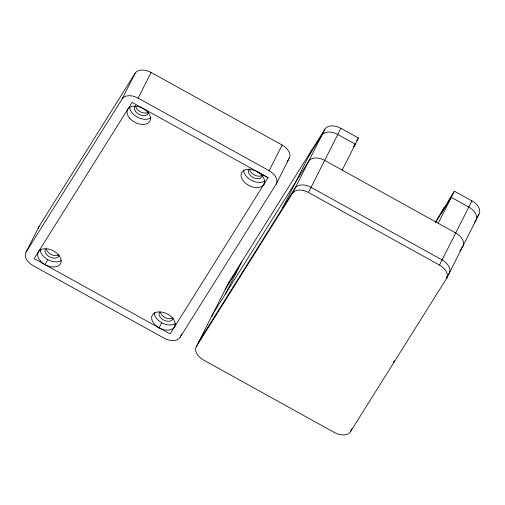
<?xml version="1.0" encoding="UTF-8"?>
<svg xmlns="http://www.w3.org/2000/svg" width="505" height="505" viewBox="0 0 505 505"><rect width="100%" height="100%" fill="white"/><g stroke="black" fill="none" stroke-linecap="round" stroke-linejoin="round"><path stroke-width="0.76" d="M26.09 252.102L39.062 226.429L135.119 73.244A13.124 8.415 26.8 0 1 151.071 72.449L282.112 145.036A13.124 8.415 26.8 0 1 289.1 158.538L276.128 184.205L180.07 337.39A13.124 8.415 26.8 0 1 164.119 338.186L33.078 265.605A13.124 8.415 26.8 0 1 26.09 252.102L122.153 98.917L135.119 73.244M38.431 251.78L39.081 250.499M45.115 264.702L47.71 259.57M122.153 98.917A13.124 8.415 26.8 0 1 138.105 98.121L151.071 72.449M159.125 327.852L161.72 322.72M174.389 327.088A12.562 8.055 26.8 0 0 161.644 312.046A12.562 8.055 26.8 0 0 154.214 323.894A12.562 8.055 26.8 0 0 174.389 327.088L175.361 325.163M180.07 337.39L181.819 333.925M276.128 184.205A13.124 8.415 26.8 0 0 269.146 170.709L282.112 145.036M263.793 184.527A12.549 8.048 26.8 0 0 251.054 169.491A12.549 8.048 26.8 0 0 243.625 181.333A12.549 8.048 26.8 0 0 263.793 184.527L264.765 182.602M435.379 222.181L444.558 206.88L441.446 213.041L445.517 206.558L448.629 200.397L454.399 191.18L471.923 200.889A13.124 8.415 26.8 0 1 478.91 214.391L446.489 278.571L350.426 431.756A13.124 8.415 26.8 0 1 334.48 432.551L203.433 359.964A13.124 8.415 26.8 0 1 196.451 346.462L228.872 282.282L324.93 129.103A13.124 8.415 26.8 0 1 340.881 128.302L358.405 138.01L342.194 170.103M225.47 293.948L241.68 261.861M282.295 208.571L312.122 149.524M196.451 346.462L292.509 193.282L324.93 129.103M292.509 193.282A13.124 8.415 26.8 0 1 308.46 192.481L340.881 128.302M438.188 223.273L454.399 191.18M350.426 431.756L352.048 428.543M446.489 278.571A13.124 8.415 26.8 0 0 439.501 265.068L471.923 200.889M445.517 206.558L451.287 197.341L468.81 207.05A13.124 8.415 26.8 0 1 475.792 220.552L474.555 222.528M268.079 177.684L170.097 333.931L34.144 258.623L132.121 102.376L268.079 177.684L257.108 171.612M287.01 161.865L289.1 158.538M238.568 268.022L225.754 288.45A13.124 8.415 26.8 0 0 225.268 289.434M309.01 155.685L321.818 135.264A13.124 8.415 26.8 0 1 337.769 134.463L355.293 144.171L353.639 146.803L355.293 144.171M356.757 140.643L358.405 138.01M435.645 222.295L451.287 197.348M476.43 218.343L478.91 214.391M459.802 251.092L462.7 246.478A13.124 8.415 26.8 0 0 455.712 232.982L324.671 160.394A13.124 8.415 26.8 0 0 308.719 161.19L212.662 314.375A13.124 8.415 26.8 0 0 211.892 316.439M393.117 362.685L394.367 360.684M446.578 277.434L449.084 273.432A13.124 8.415 26.8 0 0 442.096 259.936L311.055 187.349A13.124 8.415 26.8 0 0 295.103 188.144L199.046 341.329A13.124 8.415 26.8 0 0 198.276 343.4M138.105 98.121L269.146 170.709M308.46 192.481L439.501 265.068M148.363 112.16A7.499 4.81 26.8 0 1 141.015 112.123A7.499 4.81 26.8 0 1 135.744 106.498M58.965 254.722A7.499 4.81 26.8 0 1 51.611 254.684A7.499 4.81 26.8 0 1 46.34 249.06M262.373 175.311A7.499 4.81 26.8 0 1 255.025 175.273A7.499 4.81 26.8 0 1 249.754 169.648M172.969 317.872A7.499 4.81 26.8 0 1 165.621 317.834A7.499 4.81 26.8 0 1 160.35 312.21M264.904 180.954A12.549 8.048 26.8 0 1 251.61 180.411A12.549 8.048 26.8 0 1 243.644 169.945M262.411 175.765A7.499 4.81 26.8 0 1 252.853 177.4A7.499 4.81 26.8 0 1 249.748 168.752M150.894 117.804A12.562 8.055 26.8 0 1 137.594 117.261A12.562 8.055 26.8 0 1 129.621 106.789M148.394 112.615A7.499 4.81 26.8 0 1 138.837 114.25A7.499 4.81 26.8 0 1 135.738 105.602M61.49 260.372A12.562 8.055 26.8 0 1 48.19 259.829A12.562 8.055 26.8 0 1 40.217 249.35M58.99 255.177A7.499 4.81 26.8 0 1 50.317 257.253A7.499 4.81 26.8 0 1 45.45 249.098M175.5 323.522A12.562 8.055 26.8 0 1 162.2 322.979A12.562 8.055 26.8 0 1 154.227 312.5M173 318.327A7.499 4.81 26.8 0 1 164.327 320.404A7.499 4.81 26.8 0 1 159.454 312.248M38.292 228.5A13.124 8.415 26.8 0 1 39.062 226.429M228.38 283.273A13.124 8.415 26.8 0 1 228.872 282.282M40.204 260.744A12.562 8.055 26.8 0 0 60.379 263.938A12.562 8.055 26.8 0 0 47.634 248.896A12.562 8.055 26.8 0 0 40.204 260.744M129.602 118.183A12.562 8.055 26.8 0 0 149.783 121.377A12.562 8.055 26.8 0 0 137.038 106.334A12.562 8.055 26.8 0 0 129.602 118.183"/></g></svg>
